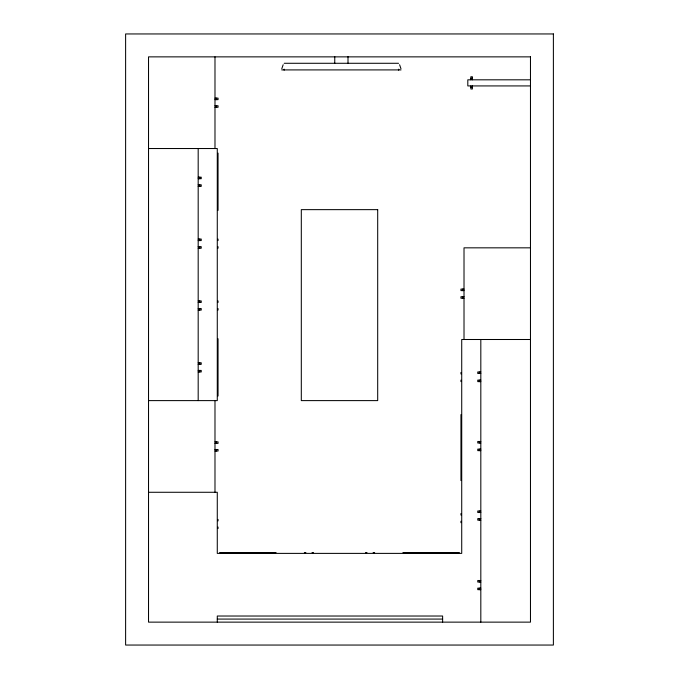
<?xml version="1.0" encoding="UTF-8"?>
<svg xmlns="http://www.w3.org/2000/svg" width="679" height="679" viewBox="0 0 679 679"><rect width="100%" height="100%" fill="white"/><g stroke="black" fill="none" stroke-linecap="round" stroke-linejoin="round"><path stroke-width="1.02" d="M281.802 68.715L283.16 64.751M284.212 63.283L398.548 63.283M281.726 69.912L401.034 69.912M470.861 78.289L472.389 78.289M530.401 79.816L467.806 79.816L467.806 85.927L530.401 85.927M470.861 87.455L472.389 87.455M214.988 98.115L218.044 98.115L218.044 99.643L214.988 99.643M214.988 105.754L218.044 105.754L218.044 107.282L214.988 107.282M148.531 148.531L217.28 148.531L217.28 400.61L148.531 400.61M198.183 177.177L201.239 177.177L201.239 178.704L198.183 178.704M198.183 184.815L201.239 184.815L201.239 186.343L198.183 186.343M198.183 239.05L201.239 239.05L201.239 240.578L198.183 240.578M198.183 246.689L201.239 246.689L201.239 248.217L198.183 248.217M530.469 247.835L464.012 247.835L464.012 339.5M464.012 289.084L460.956 289.084L460.956 290.612L464.012 290.612M464.012 296.723L460.956 296.723L460.956 298.251L464.012 298.251M198.183 300.924L201.239 300.924L201.239 302.452L198.183 302.452M198.183 308.563L201.239 308.563L201.239 310.091L198.183 310.091M530.469 339.5L461.72 339.5L461.72 553.385L217.28 553.385L217.28 492.275L148.531 492.275M198.183 362.798L201.239 362.798L201.239 364.326L198.183 364.326M198.183 370.437L201.239 370.437L201.239 371.965L198.183 371.965M480.817 371.965L477.761 371.965L477.761 373.492L480.817 373.492M480.817 380.104L477.761 380.104L477.761 381.632L480.817 381.632M480.817 441.477L477.761 441.477L477.761 443.005L480.817 443.005M214.988 441.859L218.044 441.859L218.044 443.387L214.988 443.387M480.817 449.116L477.761 449.116L477.761 450.644L480.817 450.644M214.988 449.498L218.044 449.498L218.044 451.026L214.988 451.026M480.817 510.99L477.761 510.99L477.761 512.518L480.817 512.518M480.817 518.629L477.761 518.629L477.761 520.156L480.817 520.156M219.572 552.621L276.098 552.621M304.362 552.621L305.889 552.621M312.001 552.621L313.528 552.621M365.472 552.621L366.999 552.621M373.111 552.621L374.638 552.621M402.902 552.621L459.428 552.621M480.817 580.503L477.761 580.503L477.761 582.03L480.817 582.03M480.817 588.141L477.761 588.141L477.761 589.669L480.817 589.669M217.28 619.078L442.623 619.078M399.6 64.751L400.958 68.715M480.817 339.5L480.817 622.134M479.289 371.965L479.289 373.492M479.289 380.104L479.289 381.632M479.289 441.477L479.289 443.005M479.289 449.116L479.289 450.644M479.289 510.99L479.289 512.518M479.289 518.629L479.289 520.156M479.289 580.503L479.289 582.03M479.289 588.141L479.289 589.669M472.389 79.816L472.389 76.761L470.861 76.761L470.861 79.816M472.389 85.927L472.389 88.983L470.861 88.983L470.861 85.927M462.484 289.084L462.484 290.612M462.484 296.723L462.484 298.251M460.956 372.465L460.956 373.993M460.956 380.104L460.956 381.632M460.956 414.589L460.956 480.588M460.956 513.553L460.956 515.081M460.956 521.192L460.956 522.72M442.623 622.134L442.623 616.023L217.28 616.023L217.28 622.134M398.76 69.292L398.76 69.912M398.48 69.292L398.48 69.912M348.004 56.654L348.004 63.283M334.755 56.654L334.755 63.283M284.28 69.292L284.28 69.912M284 69.292L284 69.912M218.044 153.114L218.044 210.405M218.044 239.05L218.044 240.578M218.044 246.689L218.044 248.217M218.044 300.924L218.044 302.452M218.044 308.563L218.044 310.091M218.044 338.736L218.044 396.027M218.044 519.393L218.044 520.92M218.044 527.031L218.044 528.559M216.516 98.115L216.516 99.643M216.516 105.754L216.516 107.282M216.516 441.859L216.516 443.387M216.516 449.498L216.516 451.026M214.988 56.866L214.988 148.531M214.988 400.61L214.988 492.275M199.711 177.177L199.711 178.704M199.711 184.815L199.711 186.343M199.711 239.05L199.711 240.578M199.711 246.689L199.711 248.217M199.711 300.924L199.711 302.452M199.711 308.563L199.711 310.091M199.711 362.798L199.711 364.326M199.711 370.437L199.711 371.965M198.183 148.531L198.183 400.61M553.385 33.95L125.615 33.95L125.615 645.05L553.385 645.05L553.385 33.95M530.469 56.866L148.531 56.866L148.531 622.134L530.469 622.134L530.469 56.866M377.694 209.641L301.306 209.641L301.306 400.61L377.694 400.61L377.694 209.641"/></g></svg>
